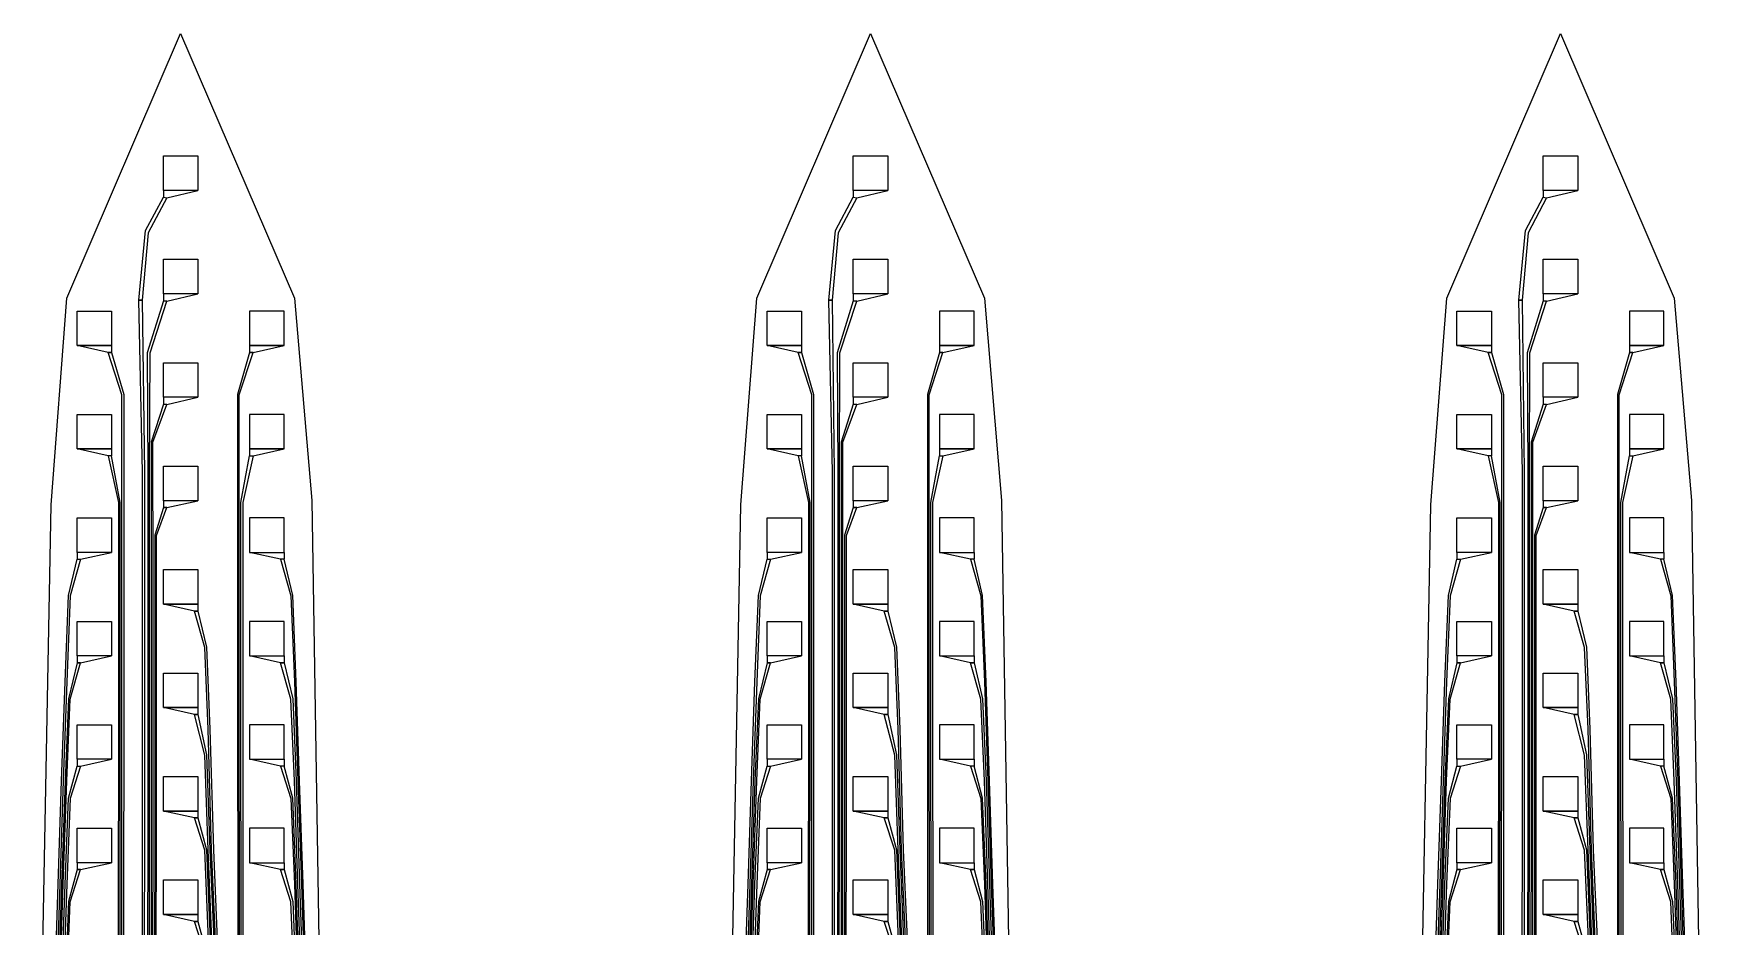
# Model space of a CAD drawing. Header units: inches. Extents: x 115980 to 170179, y 57000 to 74333.
# Drawn here: x 139351.6 to 139836.6, y 69890.9 to 70149.9 of the extents above; entities that cross this region are included whole.
import ezdxf

# ---------------------------------------------------------------- set-up
doc = ezdxf.new("R2010")
doc.units = ezdxf.units.IN
doc.header["$MEASUREMENT"] = 0
for name, color, linetype in [('metal', 221, 'Continuous'), ('nitride window', 40, 'Continuous'), ('profile', 140, 'Continuous')]:
    doc.layers.add(name, color=color, linetype=linetype)

msp = doc.modelspace()

# ---------------------------------------------------------------- linework, layer by layer
at = {"layer": 'metal'}
for points in [[(139389.24, 70104.45), (139389.24, 70114.45), (139399.24, 70114.45), (139399.24, 70104.45)], [(139589.24, 70104.45), (139589.24, 70114.45), (139599.24, 70114.45), (139599.24, 70104.45)], [(139789.24, 70104.45), (139789.24, 70114.45), (139799.24, 70114.45), (139799.24, 70104.45)], [(139390.23, 70102.31), (139384.83, 70092.09), (139383.14, 70072.58), (139382.14, 70072.58), (139384.08, 70092.84), (139389.24, 70102.45)], [(139390.23, 70102.31), (139399.24, 70104.45), (139389.24, 70104.45), (139389.24, 70102.45)], [(139590.23, 70102.31), (139584.83, 70092.09), (139583.14, 70072.58), (139582.14, 70072.58), (139584.08, 70092.84), (139589.24, 70102.45)], [(139590.23, 70102.31), (139599.24, 70104.45), (139589.24, 70104.45), (139589.24, 70102.45)], [(139790.23, 70102.31), (139784.83, 70092.09), (139783.14, 70072.58), (139782.14, 70072.58), (139784.08, 70092.84), (139789.24, 70102.45)], [(139790.23, 70102.31), (139799.24, 70104.45), (139789.24, 70104.45), (139789.24, 70102.45)], [(139389.24, 70074.45), (139389.24, 70084.45), (139399.24, 70084.45), (139399.24, 70074.45)], [(139589.24, 70074.45), (139589.24, 70084.45), (139599.24, 70084.45), (139599.24, 70074.45)], [(139789.24, 70074.45), (139789.24, 70084.45), (139799.24, 70084.45), (139799.24, 70074.45)], [(139390.23, 70072.31), (139399.24, 70074.45), (139389.24, 70074.45), (139389.24, 70072.45)], [(139590.23, 70072.31), (139599.24, 70074.45), (139589.24, 70074.45), (139589.24, 70072.45)], [(139790.23, 70072.31), (139799.24, 70074.45), (139789.24, 70074.45), (139789.24, 70072.45)], [(139374.24, 70069.45), (139374.24, 70059.45), (139364.24, 70059.45), (139364.24, 70069.45)], [(139383.68, 69614.46), (139383.09, 69644.46), (139383.24, 69986.45), (139383.24, 69991.45), (139383.24, 70022.69), (139382.14, 70072.58), (139383.14, 70072.58), (139383.74, 70022.7), (139383.74, 69991.45), (139383.74, 69986.45), (139383.59, 69644.46), (139384.59, 69614.46)], [(139386.39, 69614.46), (139385.09, 69644.46), (139385.24, 69986.45), (139385.24, 69991.45), (139385.24, 70022.7), (139385.38, 70057.31), (139390.23, 70072.31), (139389.24, 70072.45), (139384.58, 70057.31), (139384.74, 70022.7), (139384.74, 69991.45), (139384.74, 69986.45), (139384.59, 69644.46), (139385.49, 69614.46)], [(139414.24, 70069.45), (139414.24, 70059.45), (139424.24, 70059.45), (139424.24, 70069.45)], [(139574.24, 70069.45), (139574.24, 70059.45), (139564.24, 70059.45), (139564.24, 70069.45)], [(139583.68, 69614.46), (139583.09, 69644.46), (139583.24, 69986.45), (139583.24, 69991.45), (139583.24, 70022.69), (139582.14, 70072.58), (139583.14, 70072.58), (139583.74, 70022.7), (139583.74, 69991.45), (139583.74, 69986.45), (139583.59, 69644.46), (139584.59, 69614.46)], [(139586.39, 69614.46), (139585.09, 69644.46), (139585.24, 69986.45), (139585.24, 69991.45), (139585.24, 70022.7), (139585.38, 70057.31), (139590.23, 70072.31), (139589.24, 70072.45), (139584.58, 70057.31), (139584.74, 70022.7), (139584.74, 69991.45), (139584.74, 69986.45), (139584.59, 69644.46), (139585.49, 69614.46)], [(139614.24, 70069.45), (139614.24, 70059.45), (139624.24, 70059.45), (139624.24, 70069.45)], [(139774.24, 70069.45), (139774.24, 70059.45), (139764.24, 70059.45), (139764.24, 70069.45)], [(139783.68, 69614.46), (139783.09, 69644.46), (139783.24, 69986.45), (139783.24, 69991.45), (139783.24, 70022.69), (139782.14, 70072.58), (139783.14, 70072.58), (139783.74, 70022.7), (139783.74, 69991.45), (139783.74, 69986.45), (139783.59, 69644.46), (139784.59, 69614.46)], [(139786.39, 69614.46), (139785.09, 69644.46), (139785.24, 69986.45), (139785.24, 69991.45), (139785.24, 70022.7), (139785.38, 70057.31), (139790.23, 70072.31), (139789.24, 70072.45), (139784.58, 70057.31), (139784.74, 70022.7), (139784.74, 69991.45), (139784.74, 69986.45), (139784.59, 69644.46), (139785.49, 69614.46)], [(139814.24, 70069.45), (139814.24, 70059.45), (139824.24, 70059.45), (139824.24, 70069.45)], [(139373.24, 70057.45), (139364.24, 70059.45), (139374.24, 70059.45), (139374.24, 70057.45)], [(139415.24, 70057.45), (139424.24, 70059.45), (139414.24, 70059.45), (139414.24, 70057.45)], [(139573.24, 70057.45), (139564.24, 70059.45), (139574.24, 70059.45), (139574.24, 70057.45)], [(139615.24, 70057.45), (139624.24, 70059.45), (139614.24, 70059.45), (139614.24, 70057.45)], [(139773.24, 70057.45), (139764.24, 70059.45), (139774.24, 70059.45), (139774.24, 70057.45)], [(139815.24, 70057.45), (139824.24, 70059.45), (139814.24, 70059.45), (139814.24, 70057.45)], [(139381.89, 69614.46), (139377.09, 69644.46), (139377.24, 70017.7), (139377.24, 70045.15), (139373.24, 70057.45), (139374.24, 70057.45), (139377.74, 70045.2), (139377.74, 70017.7), (139377.59, 69644.46), (139382.79, 69614.46)], [(139389.24, 70044.45), (139389.24, 70054.45), (139399.24, 70054.45), (139399.24, 70044.45)], [(139406.19, 69614.46), (139411.39, 69644.46), (139411.24, 70017.7), (139411.24, 70045.15), (139415.24, 70057.45), (139414.24, 70057.45), (139410.74, 70045.2), (139410.74, 70017.7), (139410.89, 69644.46), (139405.29, 69614.46)], [(139581.89, 69614.46), (139577.09, 69644.46), (139577.24, 70017.7), (139577.24, 70045.15), (139573.24, 70057.45), (139574.24, 70057.45), (139577.74, 70045.2), (139577.74, 70017.7), (139577.59, 69644.46), (139582.79, 69614.46)], [(139589.24, 70044.45), (139589.24, 70054.45), (139599.24, 70054.45), (139599.24, 70044.45)], [(139606.19, 69614.46), (139611.39, 69644.46), (139611.24, 70017.7), (139611.24, 70045.15), (139615.24, 70057.45), (139614.24, 70057.45), (139610.74, 70045.2), (139610.74, 70017.7), (139610.89, 69644.46), (139605.29, 69614.46)], [(139781.89, 69614.46), (139777.09, 69644.46), (139777.24, 70017.7), (139777.24, 70045.15), (139773.24, 70057.45), (139774.24, 70057.45), (139777.74, 70045.2), (139777.74, 70017.7), (139777.59, 69644.46), (139782.79, 69614.46)], [(139789.24, 70044.45), (139789.24, 70054.45), (139799.24, 70054.45), (139799.24, 70044.45)], [(139806.19, 69614.46), (139811.39, 69644.46), (139811.24, 70017.7), (139811.24, 70045.15), (139815.24, 70057.45), (139814.24, 70057.45), (139810.74, 70045.2), (139810.74, 70017.7), (139810.89, 69644.46), (139805.29, 69614.46)], [(139390.23, 70042.31), (139399.24, 70044.45), (139389.24, 70044.45), (139389.24, 70042.45)], [(139590.23, 70042.31), (139599.24, 70044.45), (139589.24, 70044.45), (139589.24, 70042.45)], [(139790.23, 70042.31), (139799.24, 70044.45), (139789.24, 70044.45), (139789.24, 70042.45)], [(139364.24, 70029.45), (139364.24, 70039.45), (139374.24, 70039.45), (139374.24, 70029.45)], [(139388.19, 69614.46), (139386.09, 69644.46), (139386.24, 69986.45), (139386.24, 69991.45), (139386.23, 70031.38), (139390.23, 70042.31), (139389.24, 70042.45), (139385.74, 70031.45), (139385.74, 69991.45), (139385.74, 69986.45), (139385.59, 69644.46), (139387.29, 69614.46)], [(139424.24, 70029.45), (139424.24, 70039.45), (139414.24, 70039.45), (139414.24, 70029.45)], [(139564.24, 70029.45), (139564.24, 70039.45), (139574.24, 70039.45), (139574.24, 70029.45)], [(139588.19, 69614.46), (139586.09, 69644.46), (139586.24, 69986.45), (139586.24, 69991.45), (139586.23, 70031.38), (139590.23, 70042.31), (139589.24, 70042.45), (139585.74, 70031.45), (139585.74, 69991.45), (139585.74, 69986.45), (139585.59, 69644.46), (139587.29, 69614.46)], [(139624.24, 70029.45), (139624.24, 70039.45), (139614.24, 70039.45), (139614.24, 70029.45)], [(139764.24, 70029.45), (139764.24, 70039.45), (139774.24, 70039.45), (139774.24, 70029.45)], [(139788.19, 69614.46), (139786.09, 69644.46), (139786.24, 69986.45), (139786.24, 69991.45), (139786.23, 70031.38), (139790.23, 70042.31), (139789.24, 70042.45), (139785.74, 70031.45), (139785.74, 69991.45), (139785.74, 69986.45), (139785.59, 69644.46), (139787.29, 69614.46)], [(139824.24, 70029.45), (139824.24, 70039.45), (139814.24, 70039.45), (139814.24, 70029.45)], [(139373.24, 70027.45), (139364.24, 70029.45), (139374.24, 70029.45), (139374.24, 70027.45)], [(139415.24, 70027.45), (139424.24, 70029.45), (139414.24, 70029.45), (139414.24, 70027.45)], [(139573.24, 70027.45), (139564.24, 70029.45), (139574.24, 70029.45), (139574.24, 70027.45)], [(139615.24, 70027.45), (139624.24, 70029.45), (139614.24, 70029.45), (139614.24, 70027.45)], [(139773.24, 70027.45), (139764.24, 70029.45), (139774.24, 70029.45), (139774.24, 70027.45)], [(139815.24, 70027.45), (139824.24, 70029.45), (139814.24, 70029.45), (139814.24, 70027.45)], [(139380.99, 69614.46), (139376.59, 69644.46), (139376.74, 70013.95), (139374.24, 70027.45), (139373.24, 70027.45), (139376.24, 70013.89), (139376.09, 69644.46), (139380.09, 69614.46)], [(139389.24, 70014.45), (139389.24, 70024.45), (139399.24, 70024.45), (139399.24, 70014.45)], [(139407.09, 69614.46), (139411.89, 69644.46), (139411.74, 70013.95), (139414.24, 70027.45), (139415.24, 70027.45), (139412.24, 70013.89), (139412.39, 69644.46), (139407.99, 69614.46)], [(139580.99, 69614.46), (139576.59, 69644.46), (139576.74, 70013.95), (139574.24, 70027.45), (139573.24, 70027.45), (139576.24, 70013.89), (139576.09, 69644.46), (139580.09, 69614.46)], [(139589.24, 70014.45), (139589.24, 70024.45), (139599.24, 70024.45), (139599.24, 70014.45)], [(139607.09, 69614.46), (139611.89, 69644.46), (139611.74, 70013.95), (139614.24, 70027.45), (139615.24, 70027.45), (139612.24, 70013.89), (139612.39, 69644.46), (139607.99, 69614.46)], [(139780.99, 69614.46), (139776.59, 69644.46), (139776.74, 70013.95), (139774.24, 70027.45), (139773.24, 70027.45), (139776.24, 70013.89), (139776.09, 69644.46), (139780.09, 69614.46)], [(139789.24, 70014.45), (139789.24, 70024.45), (139799.24, 70024.45), (139799.24, 70014.45)], [(139807.09, 69614.46), (139811.89, 69644.46), (139811.74, 70013.95), (139814.24, 70027.45), (139815.24, 70027.45), (139812.24, 70013.89), (139812.39, 69644.46), (139807.99, 69614.46)], [(139389.99, 69614.46), (139387.09, 69644.46), (139387.24, 69986.45), (139387.23, 70004.33), (139390.24, 70012.45), (139389.24, 70012.45), (139386.74, 70004.45), (139386.74, 69986.45), (139386.59, 69644.46), (139389.09, 69614.46)], [(139390.24, 70012.45), (139399.24, 70014.45), (139389.24, 70014.45), (139389.24, 70012.45)], [(139589.99, 69614.46), (139587.09, 69644.46), (139587.24, 69986.45), (139587.23, 70004.33), (139590.24, 70012.45), (139589.24, 70012.45), (139586.74, 70004.45), (139586.74, 69986.45), (139586.59, 69644.46), (139589.09, 69614.46)], [(139590.24, 70012.45), (139599.24, 70014.45), (139589.24, 70014.45), (139589.24, 70012.45)], [(139789.99, 69614.46), (139787.09, 69644.46), (139787.24, 69986.45), (139787.23, 70004.33), (139790.24, 70012.45), (139789.24, 70012.45), (139786.74, 70004.45), (139786.74, 69986.45), (139786.59, 69644.46), (139789.09, 69614.46)], [(139790.24, 70012.45), (139799.24, 70014.45), (139789.24, 70014.45), (139789.24, 70012.45)], [(139364.24, 69999.45), (139364.24, 70009.45), (139374.24, 70009.45), (139374.24, 69999.45)], [(139424.24, 69999.45), (139424.24, 70009.45), (139414.24, 70009.45), (139414.24, 69999.45)], [(139564.24, 69999.45), (139564.24, 70009.45), (139574.24, 70009.45), (139574.24, 69999.45)], [(139624.24, 69999.45), (139624.24, 70009.45), (139614.24, 70009.45), (139614.24, 69999.45)], [(139764.24, 69999.45), (139764.24, 70009.45), (139774.24, 70009.45), (139774.24, 69999.45)], [(139824.24, 69999.45), (139824.24, 70009.45), (139814.24, 70009.45), (139814.24, 69999.45)], [(139365.69, 69614.46), (139355.59, 69642.47), (139355.74, 69813.2), (139356.74, 69843.2), (139357.74, 69873.2), (139358.74, 69903.2), (139359.74, 69933.2), (139360.74, 69961.95), (139361.74, 69986.95), (139364.24, 69997.45), (139365.24, 69997.45), (139362.23, 69986.88), (139361.24, 69961.95), (139360.24, 69933.2), (139359.24, 69903.2), (139358.24, 69873.2), (139357.24, 69843.2), (139356.24, 69813.2), (139356.09, 69642.62), (139366.59, 69614.46)], [(139365.24, 69997.45), (139374.24, 69999.45), (139364.24, 69999.45), (139364.24, 69997.45)], [(139423.24, 69997.45), (139414.24, 69999.45), (139424.24, 69999.45), (139424.24, 69997.45)], [(139422.39, 69614.46), (139432.89, 69642.47), (139432.74, 69813.2), (139431.74, 69843.2), (139430.74, 69873.2), (139429.74, 69903.2), (139428.74, 69933.2), (139427.74, 69961.95), (139426.74, 69986.95), (139424.24, 69997.45), (139423.24, 69997.45), (139426.24, 69986.88), (139427.24, 69961.95), (139428.24, 69933.2), (139429.24, 69903.2), (139430.24, 69873.2), (139431.24, 69843.2), (139432.24, 69813.2), (139432.39, 69642.62), (139421.49, 69614.46)], [(139565.69, 69614.46), (139555.59, 69642.47), (139555.74, 69813.2), (139556.74, 69843.2), (139557.74, 69873.2), (139558.74, 69903.2), (139559.74, 69933.2), (139560.74, 69961.95), (139561.74, 69986.95), (139564.24, 69997.45), (139565.24, 69997.45), (139562.23, 69986.88), (139561.24, 69961.95), (139560.24, 69933.2), (139559.24, 69903.2), (139558.24, 69873.2), (139557.24, 69843.2), (139556.24, 69813.2), (139556.09, 69642.62), (139566.59, 69614.46)], [(139565.24, 69997.45), (139574.24, 69999.45), (139564.24, 69999.45), (139564.24, 69997.45)], [(139623.24, 69997.45), (139614.24, 69999.45), (139624.24, 69999.45), (139624.24, 69997.45)], [(139622.39, 69614.46), (139632.89, 69642.47), (139632.74, 69813.2), (139631.74, 69843.2), (139630.74, 69873.2), (139629.74, 69903.2), (139628.74, 69933.2), (139627.74, 69961.95), (139626.74, 69986.95), (139624.24, 69997.45), (139623.24, 69997.45), (139626.24, 69986.88), (139627.24, 69961.95), (139628.24, 69933.2), (139629.24, 69903.2), (139630.24, 69873.2), (139631.24, 69843.2), (139632.24, 69813.2), (139632.39, 69642.62), (139621.49, 69614.46)], [(139765.69, 69614.46), (139755.59, 69642.47), (139755.74, 69813.2), (139756.74, 69843.2), (139757.74, 69873.2), (139758.74, 69903.2), (139759.74, 69933.2), (139760.74, 69961.95), (139761.74, 69986.95), (139764.24, 69997.45), (139765.24, 69997.45), (139762.23, 69986.88), (139761.24, 69961.95), (139760.24, 69933.2), (139759.24, 69903.2), (139758.24, 69873.2), (139757.24, 69843.2), (139756.24, 69813.2), (139756.09, 69642.62), (139766.59, 69614.46)], [(139765.24, 69997.45), (139774.24, 69999.45), (139764.24, 69999.45), (139764.24, 69997.45)], [(139823.24, 69997.45), (139814.24, 69999.45), (139824.24, 69999.45), (139824.24, 69997.45)], [(139822.39, 69614.46), (139832.89, 69642.47), (139832.74, 69813.2), (139831.74, 69843.2), (139830.74, 69873.2), (139829.74, 69903.2), (139828.74, 69933.2), (139827.74, 69961.95), (139826.74, 69986.95), (139824.24, 69997.45), (139823.24, 69997.45), (139826.24, 69986.88), (139827.24, 69961.95), (139828.24, 69933.2), (139829.24, 69903.2), (139830.24, 69873.2), (139831.24, 69843.2), (139832.24, 69813.2), (139832.39, 69642.62), (139821.49, 69614.46)], [(139389.24, 69984.45), (139389.24, 69994.45), (139399.24, 69994.45), (139399.24, 69984.45)], [(139589.24, 69984.45), (139589.24, 69994.45), (139599.24, 69994.45), (139599.24, 69984.45)], [(139789.24, 69984.45), (139789.24, 69994.45), (139799.24, 69994.45), (139799.24, 69984.45)], [(139398.24, 69982.45), (139389.24, 69984.45), (139399.24, 69984.45), (139399.24, 69982.45)], [(139403.49, 69614.46), (139407.08, 69642.61), (139407.24, 69774.47), (139407.24, 69798.2), (139406.24, 69827.72), (139405.24, 69859.45), (139404.24, 69889.45), (139403.24, 69913.2), (139402.24, 69948.2), (139401.24, 69971.88), (139398.24, 69982.45), (139399.24, 69982.45), (139401.74, 69971.95), (139402.74, 69948.2), (139403.74, 69913.2), (139404.74, 69889.45), (139405.74, 69859.45), (139406.74, 69827.72), (139407.74, 69798.2), (139407.74, 69774.47), (139407.58, 69642.45), (139404.39, 69614.46)], [(139598.24, 69982.45), (139589.24, 69984.45), (139599.24, 69984.45), (139599.24, 69982.45)], [(139603.49, 69614.46), (139607.08, 69642.61), (139607.24, 69774.47), (139607.24, 69798.2), (139606.24, 69827.72), (139605.24, 69859.45), (139604.24, 69889.45), (139603.24, 69913.2), (139602.24, 69948.2), (139601.24, 69971.88), (139598.24, 69982.45), (139599.24, 69982.45), (139601.74, 69971.95), (139602.74, 69948.2), (139603.74, 69913.2), (139604.74, 69889.45), (139605.74, 69859.45), (139606.74, 69827.72), (139607.74, 69798.2), (139607.74, 69774.47), (139607.58, 69642.45), (139604.39, 69614.46)], [(139798.24, 69982.45), (139789.24, 69984.45), (139799.24, 69984.45), (139799.24, 69982.45)], [(139803.49, 69614.46), (139807.08, 69642.61), (139807.24, 69774.47), (139807.24, 69798.2), (139806.24, 69827.72), (139805.24, 69859.45), (139804.24, 69889.45), (139803.24, 69913.2), (139802.24, 69948.2), (139801.24, 69971.88), (139798.24, 69982.45), (139799.24, 69982.45), (139801.74, 69971.95), (139802.74, 69948.2), (139803.74, 69913.2), (139804.74, 69889.45), (139805.74, 69859.45), (139806.74, 69827.72), (139807.74, 69798.2), (139807.74, 69774.47), (139807.58, 69642.45), (139804.39, 69614.46)], [(139364.24, 69969.45), (139364.24, 69979.45), (139374.24, 69979.45), (139374.24, 69969.45)], [(139424.24, 69969.45), (139424.24, 69979.45), (139414.24, 69979.45), (139414.24, 69969.45)], [(139564.24, 69969.45), (139564.24, 69979.45), (139574.24, 69979.45), (139574.24, 69969.45)], [(139624.24, 69969.45), (139624.24, 69979.45), (139614.24, 69979.45), (139614.24, 69969.45)], [(139764.24, 69969.45), (139764.24, 69979.45), (139774.24, 69979.45), (139774.24, 69969.45)], [(139824.24, 69969.45), (139824.24, 69979.45), (139814.24, 69979.45), (139814.24, 69969.45)], [(139368.39, 69614.46), (139357.09, 69642.93), (139357.24, 69813.2), (139358.24, 69843.2), (139359.24, 69873.2), (139360.24, 69903.2), (139361.24, 69933.2), (139362.23, 69956.88), (139365.24, 69967.45), (139364.24, 69967.45), (139361.74, 69956.95), (139360.74, 69933.2), (139359.74, 69903.2), (139358.74, 69873.2), (139357.74, 69843.2), (139356.74, 69813.2), (139356.59, 69642.78), (139367.49, 69614.46)], [(139365.24, 69967.45), (139374.24, 69969.45), (139364.24, 69969.45), (139364.24, 69967.45)], [(139423.24, 69967.45), (139414.24, 69969.45), (139424.24, 69969.45), (139424.24, 69967.45)], [(139419.69, 69614.46), (139431.39, 69642.93), (139431.24, 69813.2), (139430.24, 69843.2), (139429.24, 69873.2), (139428.24, 69903.2), (139427.24, 69933.2), (139426.24, 69956.88), (139423.24, 69967.45), (139424.24, 69967.45), (139426.74, 69956.95), (139427.74, 69933.2), (139428.74, 69903.2), (139429.74, 69873.2), (139430.74, 69843.2), (139431.74, 69813.2), (139431.89, 69642.78), (139420.59, 69614.46)], [(139568.39, 69614.46), (139557.09, 69642.93), (139557.24, 69813.2), (139558.24, 69843.2), (139559.24, 69873.2), (139560.24, 69903.2), (139561.24, 69933.2), (139562.23, 69956.88), (139565.24, 69967.45), (139564.24, 69967.45), (139561.74, 69956.95), (139560.74, 69933.2), (139559.74, 69903.2), (139558.74, 69873.2), (139557.74, 69843.2), (139556.74, 69813.2), (139556.59, 69642.78), (139567.49, 69614.46)], [(139565.24, 69967.45), (139574.24, 69969.45), (139564.24, 69969.45), (139564.24, 69967.45)], [(139623.24, 69967.45), (139614.24, 69969.45), (139624.24, 69969.45), (139624.24, 69967.45)], [(139619.69, 69614.46), (139631.39, 69642.93), (139631.24, 69813.2), (139630.24, 69843.2), (139629.24, 69873.2), (139628.24, 69903.2), (139627.24, 69933.2), (139626.24, 69956.88), (139623.24, 69967.45), (139624.24, 69967.45), (139626.74, 69956.95), (139627.74, 69933.2), (139628.74, 69903.2), (139629.74, 69873.2), (139630.74, 69843.2), (139631.74, 69813.2), (139631.89, 69642.78), (139620.59, 69614.46)], [(139768.39, 69614.46), (139757.09, 69642.93), (139757.24, 69813.2), (139758.24, 69843.2), (139759.24, 69873.2), (139760.24, 69903.2), (139761.24, 69933.2), (139762.23, 69956.88), (139765.24, 69967.45), (139764.24, 69967.45), (139761.74, 69956.95), (139760.74, 69933.2), (139759.74, 69903.2), (139758.74, 69873.2), (139757.74, 69843.2), (139756.74, 69813.2), (139756.59, 69642.78), (139767.49, 69614.46)], [(139765.24, 69967.45), (139774.24, 69969.45), (139764.24, 69969.45), (139764.24, 69967.45)], [(139823.24, 69967.45), (139814.24, 69969.45), (139824.24, 69969.45), (139824.24, 69967.45)], [(139819.69, 69614.46), (139831.39, 69642.93), (139831.24, 69813.2), (139830.24, 69843.2), (139829.24, 69873.2), (139828.24, 69903.2), (139827.24, 69933.2), (139826.24, 69956.88), (139823.24, 69967.45), (139824.24, 69967.45), (139826.74, 69956.95), (139827.74, 69933.2), (139828.74, 69903.2), (139829.74, 69873.2), (139830.74, 69843.2), (139831.74, 69813.2), (139831.89, 69642.78), (139820.59, 69614.46)], [(139389.24, 69954.45), (139389.24, 69964.45), (139399.24, 69964.45), (139399.24, 69954.45)], [(139589.24, 69954.45), (139589.24, 69964.45), (139599.24, 69964.45), (139599.24, 69954.45)], [(139789.24, 69954.45), (139789.24, 69964.45), (139799.24, 69964.45), (139799.24, 69954.45)], [(139398.24, 69952.45), (139389.24, 69954.45), (139399.24, 69954.45), (139399.24, 69952.45)], [(139401.69, 69614.46), (139406.09, 69642.91), (139406.24, 69774.47), (139406.24, 69798.2), (139405.24, 69827.72), (139404.24, 69859.45), (139403.24, 69889.45), (139402.24, 69913.2), (139401.24, 69940.63), (139398.24, 69952.45), (139399.24, 69952.45), (139401.74, 69940.7), (139402.74, 69913.2), (139403.74, 69889.45), (139404.74, 69859.45), (139405.74, 69827.72), (139406.74, 69798.2), (139406.74, 69774.47), (139406.58, 69642.76), (139402.59, 69614.46)], [(139598.24, 69952.45), (139589.24, 69954.45), (139599.24, 69954.45), (139599.24, 69952.45)], [(139601.69, 69614.46), (139606.09, 69642.91), (139606.24, 69774.47), (139606.24, 69798.2), (139605.24, 69827.72), (139604.24, 69859.45), (139603.24, 69889.45), (139602.24, 69913.2), (139601.24, 69940.63), (139598.24, 69952.45), (139599.24, 69952.45), (139601.74, 69940.7), (139602.74, 69913.2), (139603.74, 69889.45), (139604.74, 69859.45), (139605.74, 69827.72), (139606.74, 69798.2), (139606.74, 69774.47), (139606.58, 69642.76), (139602.59, 69614.46)], [(139798.24, 69952.45), (139789.24, 69954.45), (139799.24, 69954.45), (139799.24, 69952.45)], [(139801.69, 69614.46), (139806.09, 69642.91), (139806.24, 69774.47), (139806.24, 69798.2), (139805.24, 69827.72), (139804.24, 69859.45), (139803.24, 69889.45), (139802.24, 69913.2), (139801.24, 69940.63), (139798.24, 69952.45), (139799.24, 69952.45), (139801.74, 69940.7), (139802.74, 69913.2), (139803.74, 69889.45), (139804.74, 69859.45), (139805.74, 69827.72), (139806.74, 69798.2), (139806.74, 69774.47), (139806.58, 69642.76), (139802.59, 69614.46)], [(139364.24, 69939.45), (139364.24, 69949.45), (139374.24, 69949.45), (139374.24, 69939.45)], [(139424.24, 69939.45), (139424.24, 69949.45), (139414.24, 69949.45), (139414.24, 69939.45)], [(139564.24, 69939.45), (139564.24, 69949.45), (139574.24, 69949.45), (139574.24, 69939.45)], [(139624.24, 69939.45), (139624.24, 69949.45), (139614.24, 69949.45), (139614.24, 69939.45)], [(139764.24, 69939.45), (139764.24, 69949.45), (139774.24, 69949.45), (139774.24, 69939.45)], [(139824.24, 69939.45), (139824.24, 69949.45), (139814.24, 69949.45), (139814.24, 69939.45)], [(139369.29, 69614.46), (139357.59, 69643.08), (139357.74, 69813.2), (139358.74, 69843.2), (139359.74, 69873.2), (139360.74, 69903.2), (139361.74, 69928.2), (139364.24, 69937.45), (139365.24, 69937.45), (139362.23, 69928.13), (139361.24, 69903.2), (139360.24, 69873.2), (139359.24, 69843.2), (139358.24, 69813.2), (139358.09, 69643.23), (139370.19, 69614.46)], [(139365.24, 69937.45), (139374.24, 69939.45), (139364.24, 69939.45), (139364.24, 69937.45)], [(139423.24, 69937.45), (139414.24, 69939.45), (139424.24, 69939.45), (139424.24, 69937.45)], [(139418.79, 69614.46), (139430.89, 69643.08), (139430.74, 69813.2), (139429.74, 69843.2), (139428.74, 69873.2), (139427.74, 69903.2), (139426.74, 69928.2), (139424.24, 69937.45), (139423.24, 69937.45), (139426.24, 69928.13), (139427.24, 69903.2), (139428.24, 69873.2), (139429.24, 69843.2), (139430.24, 69813.2), (139430.39, 69643.23), (139417.89, 69614.46)], [(139569.29, 69614.46), (139557.59, 69643.08), (139557.74, 69813.2), (139558.74, 69843.2), (139559.74, 69873.2), (139560.74, 69903.2), (139561.74, 69928.2), (139564.24, 69937.45), (139565.24, 69937.45), (139562.23, 69928.13), (139561.24, 69903.2), (139560.24, 69873.2), (139559.24, 69843.2), (139558.24, 69813.2), (139558.09, 69643.23), (139570.19, 69614.46)], [(139565.24, 69937.45), (139574.24, 69939.45), (139564.24, 69939.45), (139564.24, 69937.45)], [(139623.24, 69937.45), (139614.24, 69939.45), (139624.24, 69939.45), (139624.24, 69937.45)], [(139618.79, 69614.46), (139630.89, 69643.08), (139630.74, 69813.2), (139629.74, 69843.2), (139628.74, 69873.2), (139627.74, 69903.2), (139626.74, 69928.2), (139624.24, 69937.45), (139623.24, 69937.45), (139626.24, 69928.13), (139627.24, 69903.2), (139628.24, 69873.2), (139629.24, 69843.2), (139630.24, 69813.2), (139630.39, 69643.23), (139617.89, 69614.46)], [(139769.29, 69614.46), (139757.59, 69643.08), (139757.74, 69813.2), (139758.74, 69843.2), (139759.74, 69873.2), (139760.74, 69903.2), (139761.74, 69928.2), (139764.24, 69937.45), (139765.24, 69937.45), (139762.23, 69928.13), (139761.24, 69903.2), (139760.24, 69873.2), (139759.24, 69843.2), (139758.24, 69813.2), (139758.09, 69643.23), (139770.19, 69614.46)], [(139765.24, 69937.45), (139774.24, 69939.45), (139764.24, 69939.45), (139764.24, 69937.45)], [(139823.24, 69937.45), (139814.24, 69939.45), (139824.24, 69939.45), (139824.24, 69937.45)], [(139818.79, 69614.46), (139830.89, 69643.08), (139830.74, 69813.2), (139829.74, 69843.2), (139828.74, 69873.2), (139827.74, 69903.2), (139826.74, 69928.2), (139824.24, 69937.45), (139823.24, 69937.45), (139826.24, 69928.13), (139827.24, 69903.2), (139828.24, 69873.2), (139829.24, 69843.2), (139830.24, 69813.2), (139830.39, 69643.23), (139817.89, 69614.46)], [(139389.24, 69924.45), (139389.24, 69934.45), (139399.24, 69934.45), (139399.24, 69924.45)], [(139589.24, 69924.45), (139589.24, 69934.45), (139599.24, 69934.45), (139599.24, 69924.45)], [(139789.24, 69924.45), (139789.24, 69934.45), (139799.24, 69934.45), (139799.24, 69924.45)], [(139398.24, 69922.45), (139389.24, 69924.45), (139399.24, 69924.45), (139399.24, 69922.45)], [(139598.24, 69922.45), (139589.24, 69924.45), (139599.24, 69924.45), (139599.24, 69922.45)], [(139798.24, 69922.45), (139789.24, 69924.45), (139799.24, 69924.45), (139799.24, 69922.45)], [(139364.24, 69909.45), (139364.24, 69919.45), (139374.24, 69919.45), (139374.24, 69909.45)], [(139399.89, 69614.46), (139405.09, 69643.22), (139405.24, 69774.47), (139405.24, 69798.2), (139404.24, 69827.72), (139403.24, 69859.45), (139402.24, 69889.45), (139401.24, 69913.13), (139398.24, 69922.45), (139399.24, 69922.45), (139401.74, 69913.2), (139402.74, 69889.45), (139403.74, 69859.45), (139404.74, 69827.72), (139405.74, 69798.2), (139405.74, 69774.47), (139405.58, 69643.06), (139400.79, 69614.46)], [(139424.24, 69909.45), (139424.24, 69919.45), (139414.24, 69919.45), (139414.24, 69909.45)], [(139564.24, 69909.45), (139564.24, 69919.45), (139574.24, 69919.45), (139574.24, 69909.45)], [(139599.89, 69614.46), (139605.09, 69643.22), (139605.24, 69774.47), (139605.24, 69798.2), (139604.24, 69827.72), (139603.24, 69859.45), (139602.24, 69889.45), (139601.24, 69913.13), (139598.24, 69922.45), (139599.24, 69922.45), (139601.74, 69913.2), (139602.74, 69889.45), (139603.74, 69859.45), (139604.74, 69827.72), (139605.74, 69798.2), (139605.74, 69774.47), (139605.58, 69643.06), (139600.79, 69614.46)], [(139624.24, 69909.45), (139624.24, 69919.45), (139614.24, 69919.45), (139614.24, 69909.45)], [(139764.24, 69909.45), (139764.24, 69919.45), (139774.24, 69919.45), (139774.24, 69909.45)], [(139799.89, 69614.46), (139805.09, 69643.22), (139805.24, 69774.47), (139805.24, 69798.2), (139804.24, 69827.72), (139803.24, 69859.45), (139802.24, 69889.45), (139801.24, 69913.13), (139798.24, 69922.45), (139799.24, 69922.45), (139801.74, 69913.2), (139802.74, 69889.45), (139803.74, 69859.45), (139804.74, 69827.72), (139805.74, 69798.2), (139805.74, 69774.47), (139805.58, 69643.06), (139800.79, 69614.46)], [(139824.24, 69909.45), (139824.24, 69919.45), (139814.24, 69919.45), (139814.24, 69909.45)], [(139365.24, 69907.45), (139374.24, 69909.45), (139364.24, 69909.45), (139364.24, 69907.45)], [(139423.24, 69907.45), (139414.24, 69909.45), (139424.24, 69909.45), (139424.24, 69907.45)], [(139565.24, 69907.45), (139574.24, 69909.45), (139564.24, 69909.45), (139564.24, 69907.45)], [(139623.24, 69907.45), (139614.24, 69909.45), (139624.24, 69909.45), (139624.24, 69907.45)], [(139765.24, 69907.45), (139774.24, 69909.45), (139764.24, 69909.45), (139764.24, 69907.45)], [(139823.24, 69907.45), (139814.24, 69909.45), (139824.24, 69909.45), (139824.24, 69907.45)], [(139371.99, 69614.46), (139359.09, 69643.54), (139359.24, 69813.2), (139360.24, 69843.2), (139361.24, 69873.2), (139362.23, 69898.13), (139365.24, 69907.45), (139364.24, 69907.45), (139361.74, 69898.2), (139360.74, 69873.2), (139359.74, 69843.2), (139358.74, 69813.2), (139358.59, 69643.39), (139371.09, 69614.46)], [(139389.24, 69894.45), (139389.24, 69904.45), (139399.24, 69904.45), (139399.24, 69894.45)], [(139416.09, 69614.46), (139429.39, 69643.54), (139429.24, 69813.2), (139428.24, 69843.2), (139427.24, 69873.2), (139426.24, 69898.13), (139423.24, 69907.45), (139424.24, 69907.45), (139426.74, 69898.2), (139427.74, 69873.2), (139428.74, 69843.2), (139429.74, 69813.2), (139429.89, 69643.39), (139416.99, 69614.46)], [(139571.99, 69614.46), (139559.09, 69643.54), (139559.24, 69813.2), (139560.24, 69843.2), (139561.24, 69873.2), (139562.23, 69898.13), (139565.24, 69907.45), (139564.24, 69907.45), (139561.74, 69898.2), (139560.74, 69873.2), (139559.74, 69843.2), (139558.74, 69813.2), (139558.59, 69643.39), (139571.09, 69614.46)], [(139589.24, 69894.45), (139589.24, 69904.45), (139599.24, 69904.45), (139599.24, 69894.45)], [(139616.09, 69614.46), (139629.39, 69643.54), (139629.24, 69813.2), (139628.24, 69843.2), (139627.24, 69873.2), (139626.24, 69898.13), (139623.24, 69907.45), (139624.24, 69907.45), (139626.74, 69898.2), (139627.74, 69873.2), (139628.74, 69843.2), (139629.74, 69813.2), (139629.89, 69643.39), (139616.99, 69614.46)], [(139771.99, 69614.46), (139759.09, 69643.54), (139759.24, 69813.2), (139760.24, 69843.2), (139761.24, 69873.2), (139762.23, 69898.13), (139765.24, 69907.45), (139764.24, 69907.45), (139761.74, 69898.2), (139760.74, 69873.2), (139759.74, 69843.2), (139758.74, 69813.2), (139758.59, 69643.39), (139771.09, 69614.46)], [(139789.24, 69894.45), (139789.24, 69904.45), (139799.24, 69904.45), (139799.24, 69894.45)], [(139816.09, 69614.46), (139829.39, 69643.54), (139829.24, 69813.2), (139828.24, 69843.2), (139827.24, 69873.2), (139826.24, 69898.13), (139823.24, 69907.45), (139824.24, 69907.45), (139826.74, 69898.2), (139827.74, 69873.2), (139828.74, 69843.2), (139829.74, 69813.2), (139829.89, 69643.39), (139816.99, 69614.46)], [(139398.24, 69892.45), (139389.24, 69894.45), (139399.24, 69894.45), (139399.24, 69892.45)], [(139598.24, 69892.45), (139589.24, 69894.45), (139599.24, 69894.45), (139599.24, 69892.45)], [(139798.24, 69892.45), (139789.24, 69894.45), (139799.24, 69894.45), (139799.24, 69892.45)], [(139398.09, 69614.46), (139404.09, 69643.52), (139404.24, 69774.47), (139404.24, 69798.2), (139403.24, 69827.72), (139402.24, 69859.45), (139401.24, 69883.13), (139398.24, 69892.45), (139399.24, 69892.45), (139401.74, 69883.2), (139402.74, 69859.45), (139403.74, 69827.72), (139404.74, 69798.2), (139404.74, 69774.47), (139404.59, 69643.37), (139398.99, 69614.46)], [(139598.09, 69614.46), (139604.09, 69643.52), (139604.24, 69774.47), (139604.24, 69798.2), (139603.24, 69827.72), (139602.24, 69859.45), (139601.24, 69883.13), (139598.24, 69892.45), (139599.24, 69892.45), (139601.74, 69883.2), (139602.74, 69859.45), (139603.74, 69827.72), (139604.74, 69798.2), (139604.74, 69774.47), (139604.59, 69643.37), (139598.99, 69614.46)], [(139798.09, 69614.46), (139804.09, 69643.52), (139804.24, 69774.47), (139804.24, 69798.2), (139803.24, 69827.72), (139802.24, 69859.45), (139801.24, 69883.13), (139798.24, 69892.45), (139799.24, 69892.45), (139801.74, 69883.2), (139802.74, 69859.45), (139803.74, 69827.72), (139804.74, 69798.2), (139804.74, 69774.47), (139804.59, 69643.37), (139798.99, 69614.46)]]:
    msp.add_lwpolyline(points, close=True, dxfattribs=at)
at = {"layer": 'nitride window'}
for points in [[(139389.24, 70114.45), (139399.24, 70114.45), (139399.24, 70104.45), (139389.24, 70104.45)], [(139589.24, 70114.45), (139599.24, 70114.45), (139599.24, 70104.45), (139589.24, 70104.45)], [(139789.24, 70114.45), (139799.24, 70114.45), (139799.24, 70104.45), (139789.24, 70104.45)], [(139389.24, 70084.45), (139399.24, 70084.45), (139399.24, 70074.45), (139389.24, 70074.45)], [(139589.24, 70084.45), (139599.24, 70084.45), (139599.24, 70074.45), (139589.24, 70074.45)], [(139789.24, 70084.45), (139799.24, 70084.45), (139799.24, 70074.45), (139789.24, 70074.45)], [(139364.24, 70069.45), (139374.24, 70069.45), (139374.24, 70059.45), (139364.24, 70059.45)], [(139424.24, 70069.45), (139414.24, 70069.45), (139414.24, 70059.45), (139424.24, 70059.45)], [(139564.24, 70069.45), (139574.24, 70069.45), (139574.24, 70059.45), (139564.24, 70059.45)], [(139624.24, 70069.45), (139614.24, 70069.45), (139614.24, 70059.45), (139624.24, 70059.45)], [(139764.24, 70069.45), (139774.24, 70069.45), (139774.24, 70059.45), (139764.24, 70059.45)], [(139824.24, 70069.45), (139814.24, 70069.45), (139814.24, 70059.45), (139824.24, 70059.45)], [(139389.24, 70054.45), (139399.24, 70054.45), (139399.24, 70044.45), (139389.24, 70044.45)], [(139589.24, 70054.45), (139599.24, 70054.45), (139599.24, 70044.45), (139589.24, 70044.45)], [(139789.24, 70054.45), (139799.24, 70054.45), (139799.24, 70044.45), (139789.24, 70044.45)], [(139364.24, 70039.45), (139374.24, 70039.45), (139374.24, 70029.45), (139364.24, 70029.45)], [(139424.24, 70039.45), (139414.24, 70039.45), (139414.24, 70029.45), (139424.24, 70029.45)], [(139564.24, 70039.45), (139574.24, 70039.45), (139574.24, 70029.45), (139564.24, 70029.45)], [(139624.24, 70039.45), (139614.24, 70039.45), (139614.24, 70029.45), (139624.24, 70029.45)], [(139764.24, 70039.45), (139774.24, 70039.45), (139774.24, 70029.45), (139764.24, 70029.45)], [(139824.24, 70039.45), (139814.24, 70039.45), (139814.24, 70029.45), (139824.24, 70029.45)], [(139389.24, 70024.45), (139399.24, 70024.45), (139399.24, 70014.45), (139389.24, 70014.45)], [(139589.24, 70024.45), (139599.24, 70024.45), (139599.24, 70014.45), (139589.24, 70014.45)], [(139789.24, 70024.45), (139799.24, 70024.45), (139799.24, 70014.45), (139789.24, 70014.45)], [(139364.24, 70009.45), (139374.24, 70009.45), (139374.24, 69999.45), (139364.24, 69999.45)], [(139424.24, 70009.45), (139414.24, 70009.45), (139414.24, 69999.45), (139424.24, 69999.45)], [(139564.24, 70009.45), (139574.24, 70009.45), (139574.24, 69999.45), (139564.24, 69999.45)], [(139624.24, 70009.45), (139614.24, 70009.45), (139614.24, 69999.45), (139624.24, 69999.45)], [(139764.24, 70009.45), (139774.24, 70009.45), (139774.24, 69999.45), (139764.24, 69999.45)], [(139824.24, 70009.45), (139814.24, 70009.45), (139814.24, 69999.45), (139824.24, 69999.45)], [(139389.24, 69984.45), (139389.24, 69994.45), (139399.24, 69994.45), (139399.24, 69984.45)], [(139589.24, 69984.45), (139589.24, 69994.45), (139599.24, 69994.45), (139599.24, 69984.45)], [(139789.24, 69984.45), (139789.24, 69994.45), (139799.24, 69994.45), (139799.24, 69984.45)], [(139364.24, 69979.45), (139374.24, 69979.45), (139374.24, 69969.45), (139364.24, 69969.45)], [(139424.24, 69979.45), (139414.24, 69979.45), (139414.24, 69969.45), (139424.24, 69969.45)], [(139564.24, 69979.45), (139574.24, 69979.45), (139574.24, 69969.45), (139564.24, 69969.45)], [(139624.24, 69979.45), (139614.24, 69979.45), (139614.24, 69969.45), (139624.24, 69969.45)], [(139764.24, 69979.45), (139774.24, 69979.45), (139774.24, 69969.45), (139764.24, 69969.45)], [(139824.24, 69979.45), (139814.24, 69979.45), (139814.24, 69969.45), (139824.24, 69969.45)], [(139389.24, 69964.45), (139399.24, 69964.45), (139399.24, 69954.45), (139389.24, 69954.45)], [(139589.24, 69964.45), (139599.24, 69964.45), (139599.24, 69954.45), (139589.24, 69954.45)], [(139789.24, 69964.45), (139799.24, 69964.45), (139799.24, 69954.45), (139789.24, 69954.45)], [(139364.24, 69949.45), (139374.24, 69949.45), (139374.24, 69939.45), (139364.24, 69939.45)], [(139424.24, 69949.45), (139414.24, 69949.45), (139414.24, 69939.45), (139424.24, 69939.45)], [(139564.24, 69949.45), (139574.24, 69949.45), (139574.24, 69939.45), (139564.24, 69939.45)], [(139624.24, 69949.45), (139614.24, 69949.45), (139614.24, 69939.45), (139624.24, 69939.45)], [(139764.24, 69949.45), (139774.24, 69949.45), (139774.24, 69939.45), (139764.24, 69939.45)], [(139824.24, 69949.45), (139814.24, 69949.45), (139814.24, 69939.45), (139824.24, 69939.45)], [(139389.24, 69934.45), (139399.24, 69934.45), (139399.24, 69924.45), (139389.24, 69924.45)], [(139589.24, 69934.45), (139599.24, 69934.45), (139599.24, 69924.45), (139589.24, 69924.45)], [(139789.24, 69934.45), (139799.24, 69934.45), (139799.24, 69924.45), (139789.24, 69924.45)], [(139364.24, 69919.45), (139374.24, 69919.45), (139374.24, 69909.45), (139364.24, 69909.45)], [(139424.24, 69919.45), (139414.24, 69919.45), (139414.24, 69909.45), (139424.24, 69909.45)], [(139564.24, 69919.45), (139574.24, 69919.45), (139574.24, 69909.45), (139564.24, 69909.45)], [(139624.24, 69919.45), (139614.24, 69919.45), (139614.24, 69909.45), (139624.24, 69909.45)], [(139764.24, 69919.45), (139774.24, 69919.45), (139774.24, 69909.45), (139764.24, 69909.45)], [(139824.24, 69919.45), (139814.24, 69919.45), (139814.24, 69909.45), (139824.24, 69909.45)], [(139389.24, 69904.45), (139399.24, 69904.45), (139399.24, 69894.45), (139389.24, 69894.45)], [(139589.24, 69904.45), (139599.24, 69904.45), (139599.24, 69894.45), (139589.24, 69894.45)], [(139789.24, 69904.45), (139799.24, 69904.45), (139799.24, 69894.45), (139789.24, 69894.45)]]:
    msp.add_lwpolyline(points, close=True, dxfattribs=at)
at = {"layer": 'profile'}
for points in [[(139361.26, 70073.2), (139394.24, 70149.95), (139427.24, 70073.2), (139432.24, 70014.52), (139436.59, 69741.47), (139436.59, 68230.13), (139351.59, 68230.13), (139351.59, 69741.51), (139356.68, 70013.27)], [(139561.26, 70073.2), (139594.24, 70149.95), (139627.24, 70073.2), (139632.24, 70014.52), (139636.59, 69741.47), (139636.59, 68230.13), (139551.59, 68230.13), (139551.59, 69741.51), (139556.68, 70013.27)], [(139761.26, 70073.2), (139794.24, 70149.95), (139827.24, 70073.2), (139832.24, 70014.52), (139836.59, 69741.47), (139836.59, 68230.13), (139751.59, 68230.13), (139751.59, 69741.51), (139756.68, 70013.27)]]:
    msp.add_lwpolyline(points, close=True, dxfattribs=at)

doc.saveas('drawing.dxf')
